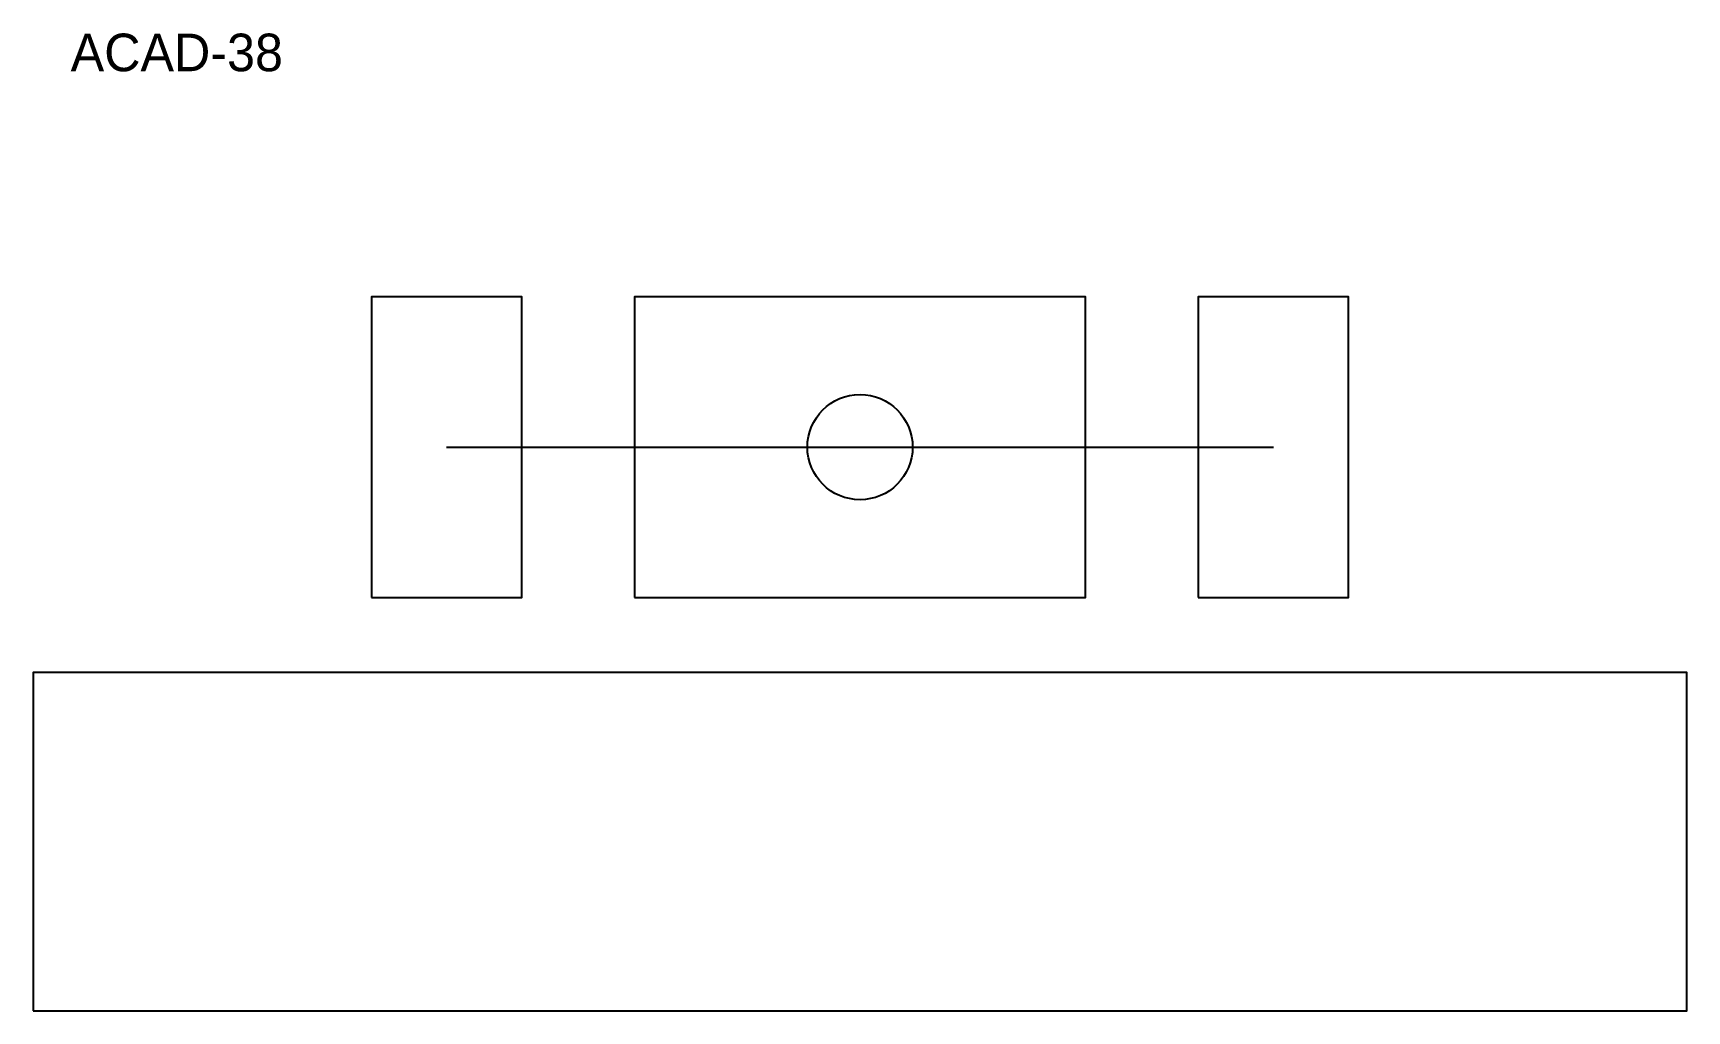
# Model space of a CAD drawing. Header units: metres. Extents: x 0 to 220, y 0 to 130.
import ezdxf

# ---------------------------------------------------------------- set-up
doc = ezdxf.new("R2010")
doc.units = ezdxf.units.M
for name, color, linetype in [('ANNOTATION', 7, 'Continuous'), ('CENTER', 7, 'Continuous'), ('HOLE', 7, 'Continuous'), ('OUTLINE', 7, 'Continuous')]:
    doc.layers.add(name, color=color, linetype=linetype)

msp = doc.modelspace()

# ---------------------------------------------------------------- linework, layer by layer
at = {"layer": 'CENTER'}
msp.add_line((55, 75), (165, 75), dxfattribs=at)
at = {"layer": 'HOLE'}
msp.add_circle((110, 75), 7, dxfattribs=at)
at = {"layer": 'OUTLINE'}
for points in [[(45, 55), (65, 55), (65, 95), (45, 95)], [(80, 55), (140, 55), (140, 95), (80, 95)], [(155, 55), (175, 55), (175, 95), (155, 95)], [(0, 0), (220, 0), (220, 45), (0, 45)]]:
    msp.add_lwpolyline(points, close=True, dxfattribs=at)

# ---------------------------------------------------------------- texts
at = {"layer": 'ANNOTATION'}
msp.add_text('ACAD-38', height=5, dxfattribs=at).set_placement((5, 125))

doc.saveas('drawing.dxf')
